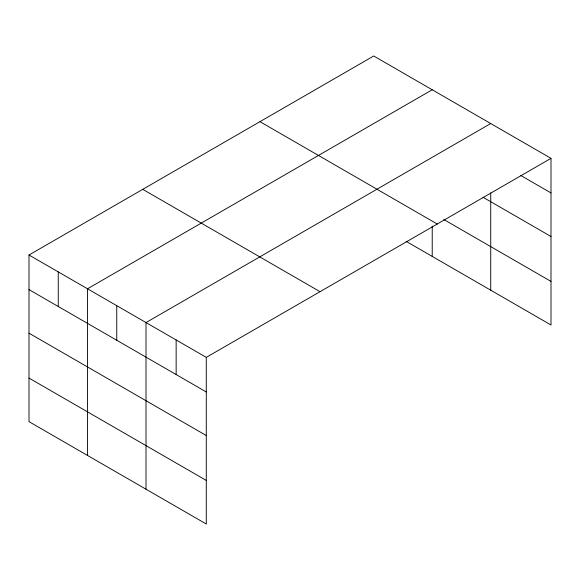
<?xml version="1.0" encoding="UTF-8"?>
<svg xmlns="http://www.w3.org/2000/svg" width="580" height="580" viewBox="0 0 580 580"><rect width="100%" height="100%" fill="white"/><g stroke="black" fill="none" stroke-linecap="round" stroke-linejoin="round"><path stroke-width="0.87" d="M551 158.347L373.716 55.992L29 255.012L29 421.653L206.284 524.008L206.284 357.367L551 158.347L551 324.988L406.051 241.302M432.223 89.769L87.5 288.789L87.5 455.43M490.724 123.547L146.008 322.567L146.008 489.208M520.862 175.53L551 192.93M483.024 197.265L551 236.51M443.765 219.494L551 281.409M259.963 121.669L437.24 224.025M142.76 189.341L320.037 291.689M29 255.012L206.284 357.367M29 289.601L206.284 391.95M29 333.174L206.284 435.529M29 378.073L206.284 480.428M490.724 192.814L490.724 290.188M432.223 226.171L432.223 256.411M176.146 339.967L176.146 374.549M116.754 305.682L116.754 340.264M58.254 271.904L58.254 306.486"/></g></svg>
